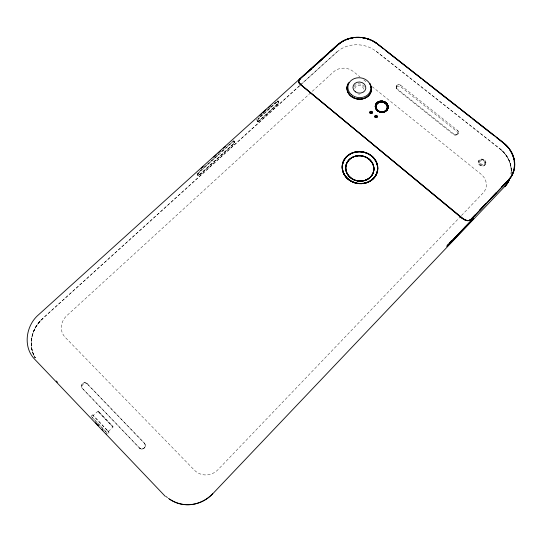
<?xml version="1.0" encoding="UTF-8"?>
<svg xmlns="http://www.w3.org/2000/svg" width="542" height="542" viewBox="0 0 542 542"><rect width="100%" height="100%" fill="white"/><g stroke="black" fill="none" stroke-linecap="round" stroke-linejoin="round"><path stroke-width="0.41" stroke-dasharray="2.71 2.03" d="M93.725 416.195L93.102 415.49L98.21 411.026L112.553 425.965L112.973 427.028L108.393 431.513L107.811 430.971M196.956 173.379L198.067 175.262M457.99 133.793L456.953 131.51L400.524 86.645L397.767 86.029L395.951 87.58L396.256 86.395M256.786 119.138L256.84 120.236L257.782 121.225M396.31 86.408L396.148 88.15L397.029 89.471L453.559 134.538C455.321 136.211 458.437 134.43 458.281 133.264M485.551 164.179A3.841 3.333 19.6 0 0 481.425 159.294A3.841 3.333 19.6 0 0 479.074 164.572A3.841 3.333 19.6 0 0 485.551 164.179L485.673 163.948A3.841 3.333 19.6 0 0 481.547 159.063A3.841 3.333 19.6 0 0 479.189 164.341A3.841 3.333 19.6 0 0 485.673 163.948M460.89 216.136L218.033 469.65A17.222 16.538 -64.4 0 1 194.341 470.131L65.162 337.28A16.253 14.797 -33.8 0 1 66.788 315.688L333.655 71.788A14.004 12.046 5.8 0 1 353.323 71.497L359.902 76.788M461.472 215.526L483.125 192.925A14.939 13.11 20.3 0 0 480.889 174.063L372.395 86.828M107.662 433.586L108.983 432.062L94.261 416.602M97.194 422.746L92.113 417.401C89.633 416.195 93.034 413.465 93.847 416.175M299.428 85.866L42.615 318.547A33.143 30.061 -36 0 0 35.216 357.896A33.137 30.061 -36 0 1 42.655 318.588L337.049 51.856M300.051 85.304L337.009 51.822M199.863 171.035L201.719 169.355M204.198 167.119L218.453 154.233M221.556 151.428L224.036 149.192M227.755 145.832L232.091 141.909M259.753 116.909L262.226 114.667M262.85 114.111L264.083 112.993M267.179 110.195L269.659 107.96M270.275 107.397L276.467 101.801M219.198 153.894L199.368 171.821A2.825 1.05 -48 0 0 199.056 172.119M221.678 151.658L232.206 142.133M276.569 102.038L259.239 117.695A2.764 0.989 -50.3 0 0 258.94 117.987M276.772 102.208L259.449 117.946A2.622 0.942 -50.3 0 0 257.674 120.9A2.622 0.942 -50.3 0 0 259.55 120.554L276.772 105.04A2.751 0.969 -50.9 0 0 278.656 102.031A2.751 0.969 -50.9 0 0 277.07 101.957M109.078 432.198L107.675 430.836M91.022 416.154L107.174 432.97M233.04 140.791L234.286 141.638M86.801 383.499L87.384 383.899L85.114 383.194L82.818 384.359L81.896 386.48L82.519 388.526L140.27 448.735L139.856 448.41M93.116 415.484L93.712 416.039M113.021 426.5L112.201 425.687M277.646 100.975L278.371 101.571M98.217 411.026L99.05 411.845M139.897 448.356C142.871 451.093 147.383 446.174 144.531 443.39L86.957 383.607A3.313 3.042 -41.9 0 0 82.452 383.695A3.313 3.042 -41.9 0 0 82.16 388.174L139.477 448.071A3.469 3.259 -53.7 0 0 144.192 447.983A3.469 3.259 -53.7 0 0 144.375 443.173L87.011 383.567A3.381 3.103 -41.9 0 0 82.411 383.655A3.381 3.103 -41.9 0 0 82.113 388.221M376.209 51.294L500.076 148.921A29.918 26.016 19.9 0 1 511.065 173.548M400.795 85.385L457.428 130.317A2.913 2.514 16.2 0 1 457.821 133.921A2.913 2.514 16.2 0 1 453.762 133.982L397.144 88.861A2.832 2.425 10.3 0 1 396.859 85.412A2.832 2.425 10.3 0 1 400.836 85.351A2.778 2.378 10.3 0 0 396.9 85.446A2.778 2.378 10.3 0 0 397.178 88.827M363.845 79.959L367.13 82.601M234.178 141.354L234.381 141.53A3.076 1.125 -49.3 0 1 232.403 144.809M106.855 432.868L97.756 423.336M107.255 430.409L92.431 414.799M107.756 430.775L108.386 431.479M277.05 102.045A2.608 0.921 -50.9 0 1 278.554 102.113A2.608 0.921 -50.9 0 1 276.772 104.965L259.55 120.554A2.764 0.989 -50.3 0 1 257.579 120.988A2.764 0.989 -50.3 0 1 259.449 117.871M232.423 142.383A2.642 0.969 -49.3 0 1 234.422 141.943A2.642 0.969 -49.3 0 1 232.687 144.877L200.073 174.477A2.825 1.05 -48 0 1 197.857 175.249A2.825 1.05 -48 0 1 198.961 172.634M199.002 172.668A2.676 0.996 -48 0 0 197.959 175.147A2.676 0.996 -48 0 0 200.059 174.416L232.687 144.877A2.785 1.016 -49.3 0 0 234.523 141.848A2.785 1.016 -49.3 0 0 232.416 142.316L199.585 172.065A2.676 0.996 -48 0 0 199.287 172.356A2.825 1.05 -48 0 1 199.578 172.004M500.036 148.955A29.851 25.962 19.9 0 1 511.004 173.535M337.043 51.93A28.015 23.929 6.7 0 1 376.195 51.375L500.036 148.982A29.912 26.009 19.9 0 1 511.025 173.609A29.851 25.955 19.9 0 0 500.002 149.023M259.347 120.453A2.764 0.989 -50.3 0 1 257.436 121.09A2.764 0.989 -50.3 0 1 258.371 118.644M277.152 101.578A2.751 0.976 -50.9 0 1 278.432 101.984A2.751 0.976 -50.9 0 1 276.569 104.863L259.252 120.507A3.049 1.098 -50.3 0 1 257.145 121.212A3.049 1.098 -50.3 0 1 258.175 118.508M198.25 172.668A3.116 1.159 -48 0 0 197.403 175.256A3.116 1.159 -48 0 0 199.788 174.334L232.491 144.761A2.785 1.016 -49.3 0 0 234.32 141.78A2.785 1.016 -49.3 0 0 232.518 141.869M258.798 117.79A3.049 1.098 -50.3 0 1 259.13 117.465M277.111 101.293A3.035 1.077 -50.9 0 1 278.527 101.747A3.035 1.077 -50.9 0 1 276.467 104.924M199.869 174.294A2.825 1.05 -48 0 1 197.701 175.134A2.825 1.05 -48 0 1 198.474 172.79M232.437 141.618A3.076 1.125 -49.3 0 1 234.422 141.516M457.394 130.351A2.859 2.466 16.2 0 1 457.78 133.888A2.859 2.466 16.2 0 1 453.796 133.949M144.328 443.221A3.401 3.198 -53.7 0 1 144.145 447.936A3.401 3.198 -53.7 0 1 139.524 448.024M354.238 86.51A5.467 4.715 7.2 0 1 359.78 83.915A5.467 4.715 7.2 0 1 364.549 87.763M359.57 94.179A6.457 5.569 7.2 0 1 358.553 94.125M354.847 88.515A4.316 3.726 7.2 0 1 359.915 85.399A4.316 3.726 7.2 0 1 363.303 90.135M112.966 427.035L97.695 411.087L112.973 427.028M42.655 318.588A33.076 30 -36 0 0 35.277 357.856A33.069 29.993 -36 0 1 42.696 318.635M480.436 163.379A2.378 2.06 19.6 0 0 484.446 163.142A2.378 2.06 19.6 0 0 481.892 160.12A2.378 2.06 19.6 0 0 480.436 163.379M479.792 163.955A3.062 2.656 19.6 0 0 484.954 163.643A3.062 2.656 19.6 0 0 481.669 159.748A3.062 2.656 19.6 0 0 479.792 163.955"/><path stroke-width="0.81" d="M448.851 244.212L447.936 245.33L448.661 244.632M298.832 80.894L299.462 79.789M299.001 80.853L299.618 79.776M473.566 218.338L448.932 243.907M447.116 246.102L446.886 246.556L447.428 246.129M447.977 245.099L448.464 244.395M473.471 218.487L473.742 217.992L472.875 218.738M447.157 246L447.57 245.479M447.319 245.777L448.254 244.733M473.423 218.602L472.793 219.381M447.089 245.58L447.543 245.025M473.254 218.833L472.577 219.652M448.742 244.53L448.024 245.153M472.604 219.639L471.858 220.486M448.41 244.564L472.692 218.9M508.22 180.384L508.992 179.483A30.04 26.036 19.8 0 0 504.263 143.495M448.485 244.476L448.966 244.124M475.043 214.957L470.984 219.219L469.013 220.431M479.684 210.086L486.066 203.379M490.7 198.507L496.499 192.417M501.716 186.929L506.933 181.448M471.086 219.408L475.144 215.14M479.785 210.269L486.16 203.562M490.801 198.69L496.594 192.6M501.817 187.112L507.61 181.021M449.311 243.046L451.622 240.614M464.508 227.762L465.659 226.556M448.004 245.573L471.648 220.689M508.315 180.229L471.167 219.259L469.067 220.641M472.428 218.765L472.902 218.263M472.638 218.548L473.085 218.087M299.943 79.22L300.431 78.739M300.078 79.22L300.559 78.753M337.896 44.471L38.726 314.611C25.921 325.349 22.554 346.921 34.79 359.36L165.398 496.492M304.197 75.331L311.738 68.522M312.998 67.384L314.882 65.684M316.142 64.545L323.052 58.306M324.306 57.174L328.709 53.197M329.963 52.066L338.885 44.031A28.164 23.963 6.6 0 1 340.484 42.804M201.394 168.345L203.25 166.672M213.758 157.173L216.231 154.944M218.087 153.264L220.56 151.035M223.65 148.244L225.506 146.564M259.964 115.439L261.813 113.773M263.046 112.655L266.136 109.87M268.602 107.641L270.451 105.968M304.333 75.345L306.216 73.644M307.477 72.506L311.874 68.536M313.127 67.398L314.387 66.26M316.271 64.559L322.558 58.882M324.441 57.181L328.838 53.211M331.352 50.934L333.865 48.665M335.755 46.964L337.639 45.264M338.269 44.695L339.014 44.044A28.001 23.821 6.6 0 1 340.606 42.825M470.632 219.74C467.787 221.786 464.413 219.673 462.028 217.918L300.817 84.667C298.649 83.265 297.856 80.148 300.444 78.549L338.913 43.834A28.17 23.97 6.6 0 1 376.69 43.299L503.437 142.736M299.286 83.393L461.859 218.141L464.311 219.429M466.628 220.431L464.196 219.469M466.621 220.641L463.369 219.192M463.159 218.853L300.695 84.769C298.486 83.339 297.68 80.162 300.315 78.536L338.784 43.827A28.333 24.112 6.6 0 1 376.778 43.285M461.913 218.04C464.487 220.011 468.464 222.315 471.269 219.442L509.094 179.659A30.216 26.192 19.8 0 0 504.331 143.461L377.523 43.936M377.489 44.126L382.815 48.313M385.382 50.413L418.085 76.016M420.003 77.608L421.419 78.631M422.746 79.674L433.397 88.041M434.643 89.112L456.025 105.819M457.943 107.411L459.352 108.427M460.68 109.477L471.33 117.838M472.59 118.915L493.958 135.615M496.621 137.702L503.308 142.959M503.24 142.993L504.168 143.657A30.034 26.03 19.8 0 1 508.863 148.562M300.81 84.803L298.92 82.215M56.307 381.012L57.466 382.239M95.69 422.74L98.495 425.7M101.862 429.244L102.987 430.423M106.13 433.736L106.428 434.061M299.143 83.156L298.771 82.357M371.06 86.747A12.148 10.474 7.2 0 1 357.977 99.017A12.148 10.474 7.2 0 1 348.167 83.969M168.399 498.355A35.149 33.455 -63.8 0 0 212.701 493.816L504.859 186.326A29.851 25.962 19.9 0 0 508.972 180.384M167.356 497.529A35.149 33.455 -63.8 0 1 166.34 496.662M212.654 493.762A35.074 33.38 -63.8 0 1 169.524 499.067M341.325 42.235A28.164 23.963 6.6 0 1 344.936 40.25M345.891 39.837A28.164 23.963 6.6 0 1 349.902 38.502M350.945 38.252A28.164 23.963 6.6 0 1 353.059 37.865M355.206 37.622A28.164 23.963 6.6 0 1 360.647 37.635M362.822 37.893A28.164 23.963 6.6 0 1 363.899 38.075A28.001 23.821 6.6 0 0 362.815 37.94M364.962 38.292A28.164 23.963 6.6 0 1 366.026 38.543M370.145 39.898A28.164 23.963 6.6 0 0 367.076 38.828A28.001 23.821 6.6 0 1 370.098 39.932M372.11 40.772A28.164 23.963 6.6 0 1 376.656 43.495M513.992 169.612A30.034 26.03 19.8 0 1 510.794 177.146M510.198 178A30.034 26.03 19.8 0 1 508.904 179.632M510.151 150.378A30.034 26.03 19.8 0 1 512.685 155.215M513.064 156.218A30.034 26.03 19.8 0 1 513.403 157.234M513.701 158.257A30.034 26.03 19.8 0 1 514.514 163.447M514.541 164.49A30.034 26.03 19.8 0 1 514.195 168.603M509.026 180.411A29.918 26.016 19.9 0 1 504.914 186.367A29.912 26.009 19.9 0 0 509.412 179.537A29.851 25.955 19.9 0 1 504.826 186.387M382.903 111.923A5.711 4.953 9.6 0 0 386.216 104.233A5.711 4.953 9.6 0 0 376.683 104.382A5.711 4.953 9.6 0 0 381.121 111.95A5.677 4.925 9.6 0 1 376.717 104.396A5.677 4.925 9.6 0 1 386.189 104.254A5.677 4.925 9.6 0 1 382.896 111.889M513.863 169.49A29.857 25.881 19.8 0 1 511.228 176.116M510.09 177.837A29.857 25.881 19.8 0 1 508.803 179.456M504.101 143.691A29.857 25.881 19.8 0 1 508.064 147.688M509.419 149.457A29.857 25.881 19.8 0 1 510.042 150.371M511.167 152.248A29.857 25.881 19.8 0 1 512.136 154.185M512.942 156.177A29.857 25.881 19.8 0 1 513.281 157.187M513.572 158.21A29.857 25.881 19.8 0 1 513.823 159.233M514.195 161.299A29.857 25.881 19.8 0 1 514.385 163.366M514.412 164.402A29.857 25.881 19.8 0 1 514.067 168.487M341.44 42.256A28.001 23.821 6.6 0 1 343.188 41.212M345.979 39.871A28.001 23.821 6.6 0 1 346.955 39.491M347.944 39.139A28.001 23.821 6.6 0 1 348.946 38.828M352.049 38.089A28.001 23.821 6.6 0 1 353.106 37.913M355.247 37.669A28.001 23.821 6.6 0 1 360.654 37.683M364.942 38.333A28.001 23.821 6.6 0 1 365.999 38.584M373.926 41.795A28.001 23.821 6.6 0 1 376.568 43.509M369.813 83.515A12.29 10.596 7.2 0 1 366.988 97.025A12.29 10.596 7.2 0 1 351.033 96.178A12.29 10.596 7.2 0 1 348.967 82.411M371.195 86.727A12.29 10.596 7.2 0 1 357.964 99.145A12.29 10.596 7.2 0 1 348.032 83.915M369.8 83.597A12.29 10.596 7.2 0 1 370.64 85.114M370.538 112.472C371.487 114.227 371.934 111.015 370.538 112.472M355.335 91.801A6.47 5.576 7.2 0 0 365.775 88.664A6.47 5.576 7.2 0 0 357.083 82.289A6.47 5.576 7.2 0 0 355.335 91.801M351.311 94.518A11.518 9.925 7.2 0 0 370.504 90.561A11.518 9.925 7.2 0 0 356.338 78.007A11.518 9.925 7.2 0 0 351.311 94.518M347.497 178.664A17.879 16.003 9.7 0 0 377.246 172.2A17.879 16.003 9.7 0 0 355.2 152.004A17.879 16.003 9.7 0 0 347.497 178.664A17.872 16.003 9.7 0 0 377.225 172.268A17.872 16.003 9.7 0 0 355.186 152.072A17.872 16.003 9.7 0 0 347.483 178.731M347.571 178.643A17.744 15.881 9.7 0 0 377.103 172.234A17.744 15.881 9.7 0 0 355.22 152.187A17.744 15.881 9.7 0 0 347.571 178.643A17.75 15.887 9.7 0 0 377.117 172.166A17.75 15.887 9.7 0 0 355.234 152.112A17.75 15.887 9.7 0 0 347.585 178.582M370.274 113.136A1.172 1.023 8.8 0 0 372.232 112.736A1.172 1.023 8.8 0 0 370.789 111.435A1.172 1.023 8.8 0 0 370.274 113.136A1.274 1.111 8.8 0 0 372.34 112.722A1.274 1.111 8.8 0 0 370.769 111.306A1.274 1.111 8.8 0 0 370.213 113.156M370.254 113.237A1.172 1.023 8.8 0 0 372.212 112.838A1.172 1.023 8.8 0 0 370.762 111.544A1.172 1.023 8.8 0 0 370.254 113.237M375.233 117.296A1.179 1.023 9.4 0 0 377.191 116.896A1.179 1.023 9.4 0 0 375.742 115.595A1.179 1.023 9.4 0 0 375.233 117.296M375.382 117.167A0.962 0.84 9.4 0 0 376.981 116.842A0.962 0.84 9.4 0 0 375.796 115.778A0.962 0.84 9.4 0 0 375.382 117.167M349.895 177.085A14.18 12.696 9.7 0 0 373.499 171.99A14.18 12.696 9.7 0 0 356.047 155.947A14.18 12.696 9.7 0 0 349.895 177.085A14.119 12.642 9.7 0 0 373.438 171.977A14.119 12.642 9.7 0 0 356.06 156.001A14.119 12.642 9.7 0 0 349.942 177.044M349.875 177.214A14.173 12.69 9.7 0 0 373.465 172.119A14.173 12.69 9.7 0 0 356.019 156.082A14.173 12.69 9.7 0 0 349.875 177.214M347.659 178.514A17.649 15.793 9.7 0 0 377.022 172.139A17.649 15.793 9.7 0 0 355.261 152.207A17.649 15.793 9.7 0 0 347.659 178.514M349.915 177.173A14.112 12.635 9.7 0 0 373.411 172.105A14.112 12.635 9.7 0 0 356.033 156.137A14.112 12.635 9.7 0 0 349.915 177.173M377.3 110.493A6.369 5.528 9.6 0 0 387.882 108.305A6.369 5.528 9.6 0 0 379.996 101.293A6.45 5.596 9.6 0 0 377.225 110.615A6.45 5.596 9.6 0 0 387.943 108.4A6.45 5.596 9.6 0 0 379.956 101.3A6.369 5.528 9.6 0 0 377.3 110.493A6.45 5.596 9.6 0 0 387.957 108.325A6.45 5.596 9.6 0 0 379.976 101.225A6.511 5.644 9.6 0 0 377.205 110.575A6.511 5.644 9.6 0 0 388.018 108.339A6.511 5.644 9.6 0 0 379.956 101.178A6.45 5.596 9.6 0 0 377.246 110.541M377.713 110.277A5.718 4.959 9.6 0 0 387.205 108.319A5.718 4.959 9.6 0 0 380.132 102.025A5.718 4.959 9.6 0 0 377.713 110.277M375.193 117.214A1.28 1.118 9.4 0 0 377.327 116.781A1.28 1.118 9.4 0 0 375.748 115.358A1.28 1.118 9.4 0 0 375.193 117.214M377.191 110.649A6.511 5.644 9.6 0 0 387.997 108.414A6.511 5.644 9.6 0 0 379.942 101.252A6.511 5.644 9.6 0 0 377.191 110.649"/></g></svg>
